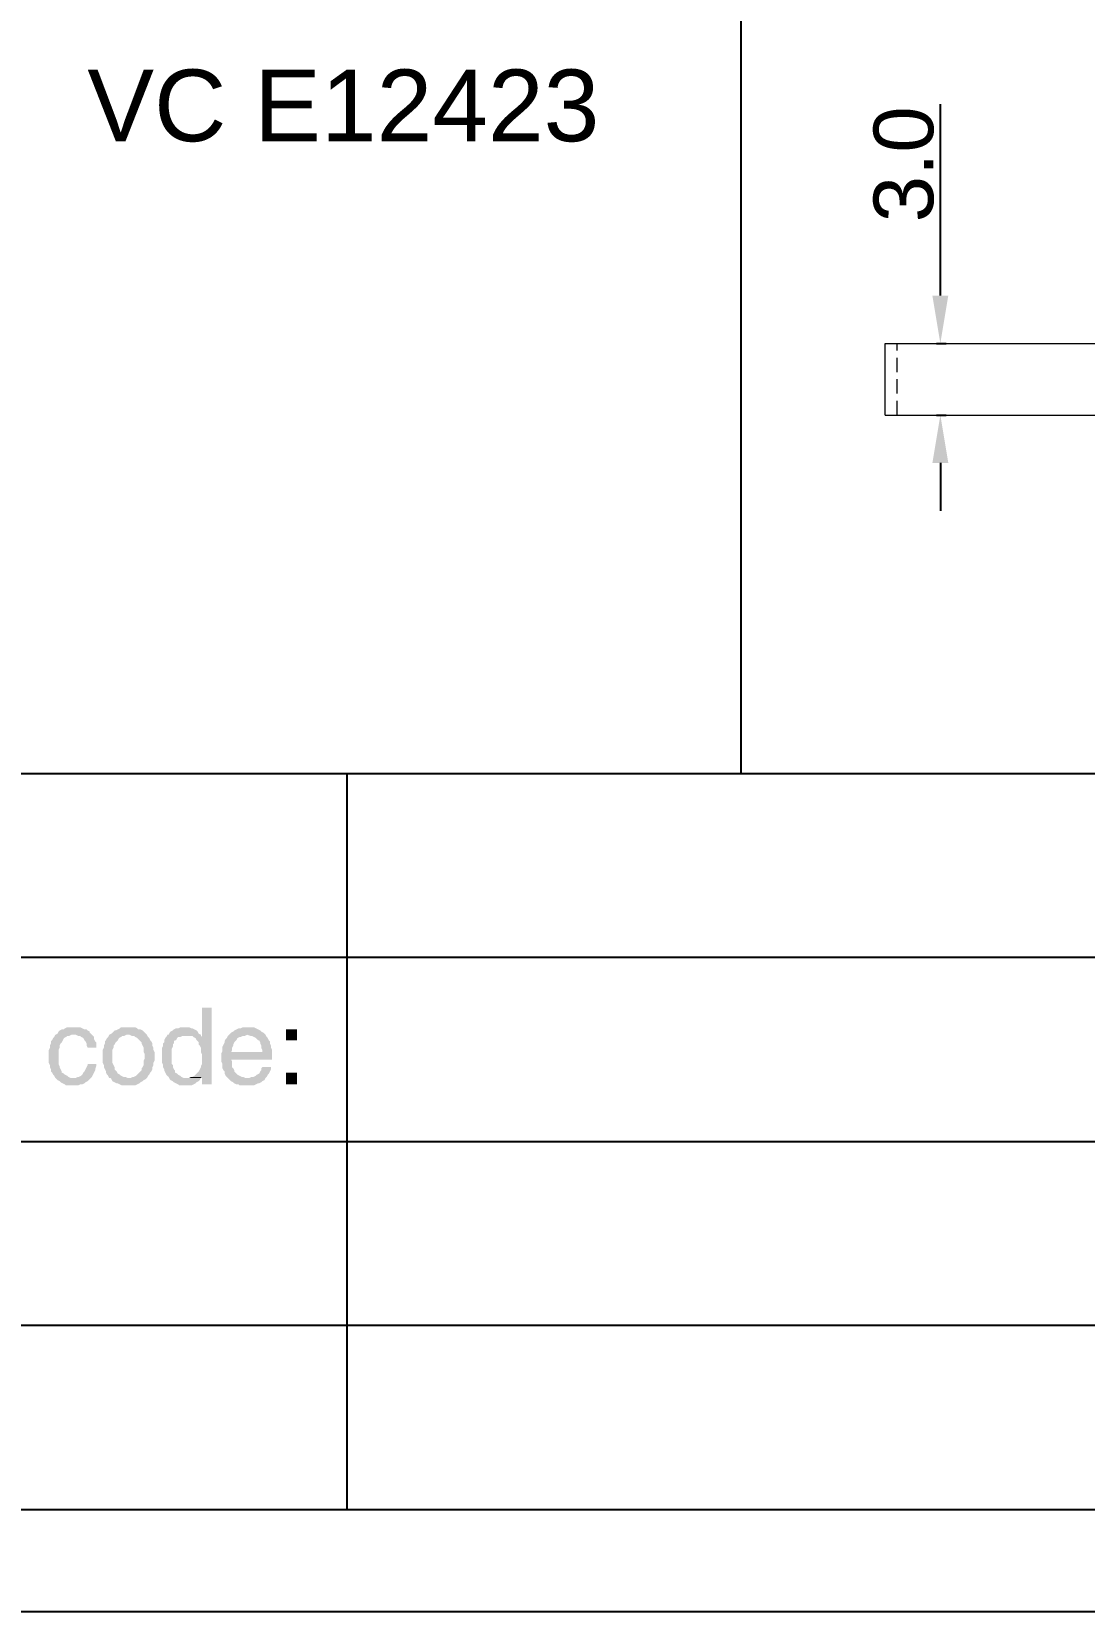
# Model space of a CAD drawing. Header units: millimetres. Extents: x 7018 to 13530, y 4187 to 5692.
# Drawn here: x 7056 to 7100.1, y 4951.9 to 5017.9 of the extents above; entities that cross this region are included whole.
import ezdxf

# ---------------------------------------------------------------- set-up
doc = ezdxf.new("R2010")
doc.units = ezdxf.units.MM
doc.linetypes.add('HIDDEN', pattern=[9.525, 6.35, -3.175])
doc.layers.add('Dimension', color=3, linetype='Continuous')
doc.styles.get("Standard").update_dxf_attribs({"font": 'arial.ttf'})
doc.dimstyles.new('Standard$0', dxfattribs={"dimtxt": 2.3, "dimasz": 2, "dimexe": 1, "dimexo": 1, "dimgap": 1, "dimtad": 1, "dimdec": 1, "dimzin": 0, "dimdsep": 46, "dimtxsty": 'Standard', "dimcen": 0, "dimclrd": 4, "dimclre": 4, "dimclrt": 4, "dimadec": 1, "dimazin": 0, "dimtfac": 1, "dimtdec": 1, "dimtofl": 0, "dimtmove": 0, "dimatfit": 0, "dimfxl": 1, "dimtfillclr": 256, "dimtolj": 1, "dimtzin": 0, "dimlwd": -1, "dimlwe": -1, "dimarcsym": 1})

# ---------------------------------------------------------------- blocks, each defined once
blk = doc.blocks.new('*D3073')
at = {"layer": 'Defpoints', "color": 0, "transparency": 16777216}
for p in [(7093.649, 5004.907), (7094.064, 5004.907), (7093.649, 5001.907)]:
    blk.add_point(p, dxfattribs=at)
at = {"layer": 'Dimension', "color": 3, "transparency": 16777216}
for p, q in [((7094.064, 5006.907), (7094.064, 5014.92)), ((7093.899, 5004.907), (7094.314, 5004.907)), ((7093.899, 5001.907), (7094.314, 5001.907)), ((7094.064, 4999.907), (7094.064, 4997.907))]:
    blk.add_line(p, q, dxfattribs=at)
for points in [[(7093.731, 5006.907), (7094.398, 5006.907), (7094.064, 5004.907)], [(7093.731, 4999.907), (7094.398, 4999.907), (7094.064, 5001.907)]]:
    blk.add_solid(points, dxfattribs=at)
at = {"layer": 'Dimension', "transparency": 16777216, "insert": (7092.537, 5012.399), "char_height": 2.5, "attachment_point": 5, "rotation": 90}
blk.add_mtext('\\A1;3.0', dxfattribs=at)

msp = doc.modelspace()

# ---------------------------------------------------------------- hatches: boundary and pattern name
at = {"transparency": 33554559}
for points in [[(7063.567, 4977.118), (7063.161, 4977.118), (7063.161, 4975.9), (7062.8, 4975.9), (7062.89, 4975.855), (7062.935, 4975.764), (7062.98, 4975.719), (7063.025, 4975.674), (7063.025, 4975.584), (7063.07, 4975.539), (7063.116, 4975.448), (7063.116, 4975.268), (7063.161, 4975.178), (7063.161, 4974.771), (7063.116, 4974.681), (7063.116, 4974.636), (7063.07, 4974.546), (7063.025, 4974.456), (7062.98, 4974.41), (7062.98, 4974.41), (7062.89, 4974.32), (7062.845, 4974.275), (7062.754, 4974.23), (7063.161, 4974.23), (7063.161, 4973.914), (7063.567, 4973.914)], [(7057.79, 4976.306), (7057.519, 4976.306), (7057.429, 4976.261), (7057.384, 4976.216), (7057.293, 4976.216), (7057.203, 4976.171), (7057.158, 4976.125), (7057.113, 4976.035), (7057.023, 4975.99), (7057.88, 4975.99), (7057.97, 4975.945), (7058.061, 4975.945), (7058.106, 4975.9), (7058.196, 4975.855), (7058.241, 4975.764), (7058.286, 4975.719), (7058.332, 4975.629), (7058.332, 4975.539), (7058.377, 4975.448), (7058.738, 4975.448), (7058.738, 4975.674), (7058.693, 4975.719), (7058.647, 4975.809), (7058.647, 4975.9), (7058.602, 4975.945), (7058.512, 4976.035), (7058.467, 4976.08), (7058.467, 4976.125), (7058.377, 4976.171), (7058.332, 4976.216), (7058.241, 4976.216), (7058.151, 4976.261), (7058.061, 4976.306), (7057.88, 4976.306)], [(7060.092, 4976.306), (7059.776, 4976.306), (7059.731, 4976.261), (7059.64, 4976.216), (7059.55, 4976.171), (7059.505, 4976.171), (7059.415, 4976.08), (7059.37, 4976.035), (7059.279, 4975.99), (7059.279, 4975.99), (7059.234, 4975.9), (7059.189, 4975.855), (7059.144, 4975.764), (7059.099, 4975.719), (7059.099, 4975.629), (7059.054, 4975.539), (7059.054, 4975.448), (7059.008, 4975.358), (7059.008, 4975.087), (7059.008, 4974.817), (7059.054, 4974.726), (7059.054, 4974.636), (7059.099, 4974.546), (7059.144, 4974.456), (7059.144, 4974.41), (7059.189, 4974.32), (7059.234, 4974.275), (7059.279, 4974.185), (7060.092, 4974.185), (7060.047, 4974.185), (7059.956, 4974.23), (7059.866, 4974.23), (7059.776, 4974.275), (7059.731, 4974.32), (7059.64, 4974.365), (7059.595, 4974.456), (7059.55, 4974.501), (7059.505, 4974.546), (7059.505, 4974.636), (7059.46, 4974.726), (7059.415, 4974.817), (7059.415, 4975.358), (7059.46, 4975.448), (7059.46, 4975.539), (7059.505, 4975.584), (7059.55, 4975.674), (7059.595, 4975.719), (7059.64, 4975.764), (7059.685, 4975.855), (7059.776, 4975.9), (7059.821, 4975.945), (7059.911, 4975.945), (7060.001, 4975.99), (7060.859, 4975.99), (7060.814, 4976.035), (7060.724, 4976.125), (7060.678, 4976.171), (7060.588, 4976.216), (7060.498, 4976.216), (7060.453, 4976.261), (7060.362, 4976.306), (7060.182, 4976.306)], [(7062.439, 4976.306), (7062.258, 4976.306), (7062.168, 4976.261), (7062.077, 4976.261), (7061.987, 4976.216), (7061.942, 4976.171), (7061.852, 4976.125), (7061.807, 4976.08), (7061.762, 4975.99), (7061.716, 4975.99), (7062.529, 4975.945), (7062.754, 4975.945), (7062.8, 4975.9), (7063.161, 4975.9), (7063.116, 4975.945), (7063.116, 4975.99), (7063.025, 4976.035), (7062.98, 4976.125), (7062.935, 4976.171), (7062.845, 4976.216), (7062.754, 4976.261), (7062.709, 4976.261), (7062.619, 4976.306), (7062.529, 4976.306)], [(7065.101, 4976.306), (7064.876, 4976.306), (7064.785, 4976.261), (7064.695, 4976.261), (7064.605, 4976.216), (7064.515, 4976.171), (7064.469, 4976.125), (7064.379, 4976.08), (7064.334, 4976.035), (7064.289, 4975.99), (7065.056, 4975.99), (7065.192, 4975.945), (7065.237, 4975.945), (7065.327, 4975.9), (7065.417, 4975.855), (7065.462, 4975.809), (7065.508, 4975.764), (7065.553, 4975.764), (7065.598, 4975.674), (7065.598, 4975.629), (7065.643, 4975.539), (7065.643, 4975.448), (7065.688, 4975.358), (7065.688, 4975.268), (7064.379, 4975.268), (7063.973, 4975.223), (7063.973, 4974.862), (7064.018, 4974.771), (7064.018, 4974.591), (7064.063, 4974.501), (7064.108, 4974.456), (7064.108, 4974.365), (7064.154, 4974.275), (7064.199, 4974.23), (7064.244, 4974.185), (7065.056, 4974.185), (7064.966, 4974.185), (7064.876, 4974.23), (7064.831, 4974.23), (7064.74, 4974.275), (7064.65, 4974.32), (7064.605, 4974.365), (7064.56, 4974.41), (7064.515, 4974.456), (7064.515, 4974.501), (7064.469, 4974.591), (7064.424, 4974.636), (7064.424, 4974.862), (7064.379, 4974.952), (7066.094, 4974.952), (7066.094, 4975.358), (7066.049, 4975.448), (7066.049, 4975.539), (7066.004, 4975.629), (7066.004, 4975.719), (7065.959, 4975.764), (7065.914, 4975.855), (7065.869, 4975.9), (7065.823, 4975.99), (7065.778, 4976.035), (7065.733, 4976.08), (7065.643, 4976.125), (7065.598, 4976.171), (7065.508, 4976.216), (7065.417, 4976.261), (7065.327, 4976.306), (7065.192, 4976.306)], [(7067.132, 4975.764), (7067.132, 4976.216), (7066.681, 4976.216), (7066.681, 4975.764)], [(7057.023, 4975.99), (7056.978, 4975.9), (7056.932, 4975.855), (7056.887, 4975.764), (7056.842, 4975.719), (7056.842, 4975.629), (7056.797, 4975.539), (7056.797, 4975.448), (7056.752, 4975.358), (7056.752, 4974.817), (7056.797, 4974.726), (7056.797, 4974.636), (7056.842, 4974.546), (7056.842, 4974.456), (7056.887, 4974.41), (7056.932, 4974.32), (7056.978, 4974.275), (7057.023, 4974.185), (7057.79, 4974.185), (7057.655, 4974.185), (7057.564, 4974.23), (7057.519, 4974.275), (7057.429, 4974.32), (7057.384, 4974.365), (7057.293, 4974.41), (7057.293, 4974.456), (7057.248, 4974.546), (7057.203, 4974.636), (7057.203, 4974.681), (7057.158, 4974.771), (7057.158, 4975.358), (7057.203, 4975.448), (7057.203, 4975.539), (7057.248, 4975.629), (7057.293, 4975.674), (7057.339, 4975.764), (7057.339, 4975.764), (7057.384, 4975.855), (7057.474, 4975.9), (7057.519, 4975.945), (7057.609, 4975.945), (7057.7, 4975.99), (7057.79, 4975.99)], [(7060.859, 4975.99), (7060.092, 4975.99), (7060.137, 4975.99), (7060.227, 4975.945), (7060.317, 4975.945), (7060.362, 4975.9), (7060.453, 4975.855), (7060.498, 4975.809), (7060.588, 4975.719), (7060.633, 4975.674), (7060.633, 4975.629), (7060.678, 4975.539), (7060.724, 4975.448), (7060.724, 4975.268), (7060.769, 4975.178), (7060.769, 4974.997), (7060.724, 4974.907), (7060.724, 4974.726), (7060.678, 4974.636), (7060.633, 4974.591), (7060.633, 4974.501), (7060.588, 4974.456), (7060.543, 4974.41), (7060.453, 4974.32), (7060.408, 4974.275), (7060.317, 4974.23), (7060.272, 4974.23), (7060.182, 4974.185), (7059.324, 4974.185), (7059.37, 4974.14), (7059.415, 4974.049), (7059.505, 4974.004), (7059.595, 4973.959), (7059.64, 4973.959), (7059.731, 4973.914), (7059.821, 4973.869), (7060.362, 4973.869), (7060.453, 4973.914), (7060.543, 4973.959), (7060.588, 4974.004), (7060.678, 4974.049), (7060.724, 4974.094), (7060.814, 4974.14), (7060.859, 4974.185), (7060.859, 4974.185), (7060.904, 4974.275), (7060.949, 4974.32), (7060.994, 4974.41), (7061.039, 4974.456), (7061.085, 4974.546), (7061.085, 4974.636), (7061.13, 4974.726), (7061.13, 4974.817), (7061.175, 4974.907), (7061.175, 4975.087), (7061.175, 4975.268), (7061.13, 4975.358), (7061.13, 4975.448), (7061.085, 4975.539), (7061.085, 4975.629), (7061.039, 4975.719), (7060.994, 4975.764), (7060.949, 4975.855), (7060.904, 4975.9)], [(7061.716, 4975.99), (7061.671, 4975.9), (7061.626, 4975.855), (7061.581, 4975.764), (7061.581, 4975.674), (7061.536, 4975.629), (7061.536, 4975.539), (7061.491, 4975.448), (7061.491, 4974.817), (7061.536, 4974.726), (7061.536, 4974.636), (7061.581, 4974.546), (7061.581, 4974.501), (7061.626, 4974.41), (7061.671, 4974.32), (7061.716, 4974.275), (7061.762, 4974.23), (7061.807, 4974.14), (7061.852, 4974.094), (7061.942, 4974.049), (7061.987, 4974.004), (7062.077, 4973.959), (7062.168, 4973.914), (7062.213, 4973.869), (7062.709, 4973.869), (7062.8, 4973.914), (7062.89, 4973.959), (7062.935, 4974.004), (7063.025, 4974.049), (7063.07, 4974.094), (7063.116, 4974.185), (7062.393, 4974.185), (7062.303, 4974.23), (7062.258, 4974.275), (7062.168, 4974.32), (7062.123, 4974.365), (7062.032, 4974.41), (7062.032, 4974.501), (7061.987, 4974.546), (7061.942, 4974.636), (7061.942, 4974.726), (7061.897, 4974.771), (7061.897, 4975.403), (7061.942, 4975.494), (7061.942, 4975.584), (7061.987, 4975.629), (7061.987, 4975.719), (7062.032, 4975.764), (7062.077, 4975.764), (7062.123, 4975.855), (7062.168, 4975.9), (7062.258, 4975.9), (7062.348, 4975.945), (7062.529, 4975.945)], [(7064.289, 4975.99), (7064.244, 4975.945), (7064.199, 4975.855), (7064.154, 4975.809), (7064.108, 4975.719), (7064.108, 4975.674), (7064.063, 4975.584), (7064.018, 4975.494), (7064.018, 4975.313), (7063.973, 4975.223), (7064.379, 4975.268), (7064.424, 4975.358), (7064.424, 4975.448), (7064.469, 4975.539), (7064.469, 4975.584), (7064.515, 4975.674), (7064.56, 4975.719), (7064.605, 4975.764), (7064.65, 4975.855), (7064.74, 4975.9), (7064.785, 4975.9), (7064.876, 4975.945), (7064.966, 4975.945), (7065.056, 4975.99)], [(7058.738, 4974.771), (7058.377, 4974.771), (7058.377, 4974.726), (7058.332, 4974.636), (7058.286, 4974.546), (7058.241, 4974.456), (7058.196, 4974.41), (7058.151, 4974.32), (7058.106, 4974.275), (7058.016, 4974.23), (7057.97, 4974.23), (7057.88, 4974.185), (7057.023, 4974.185), (7057.068, 4974.14), (7057.113, 4974.094), (7057.203, 4974.049), (7057.248, 4974.004), (7057.339, 4973.959), (7057.429, 4973.914), (7057.474, 4973.869), (7057.97, 4973.869), (7058.061, 4973.914), (7058.151, 4973.914), (7058.241, 4973.959), (7058.286, 4974.004), (7058.377, 4974.049), (7058.422, 4974.094), (7058.467, 4974.14), (7058.512, 4974.185), (7058.557, 4974.23), (7058.602, 4974.32), (7058.647, 4974.41), (7058.693, 4974.501), (7058.693, 4974.546), (7058.738, 4974.681)], [(7062.754, 4974.23), (7062.709, 4974.23), (7062.619, 4974.185), (7062.529, 4974.185), (7063.116, 4974.185), (7063.161, 4974.23)], [(7066.049, 4974.636), (7065.688, 4974.636), (7065.643, 4974.591), (7065.643, 4974.501), (7065.598, 4974.456), (7065.553, 4974.365), (7065.462, 4974.32), (7065.417, 4974.275), (7065.327, 4974.23), (7065.237, 4974.23), (7065.146, 4974.185), (7064.244, 4974.185), (7064.334, 4974.094), (7064.379, 4974.049), (7064.469, 4974.004), (7064.515, 4973.959), (7064.605, 4973.914), (7064.695, 4973.914), (7064.74, 4973.869), (7065.327, 4973.869), (7065.417, 4973.914), (7065.508, 4973.959), (7065.553, 4973.959), (7065.643, 4974.004), (7065.688, 4974.049), (7065.778, 4974.094), (7065.823, 4974.185), (7065.869, 4974.23), (7065.914, 4974.32), (7065.959, 4974.365), (7066.004, 4974.456), (7066.049, 4974.546)], [(7067.132, 4973.914), (7067.132, 4974.41), (7066.681, 4974.41), (7066.681, 4973.914)]]:
    msp.add_hatch(color=256, dxfattribs=at).paths.add_polyline_path(points)

# ---------------------------------------------------------------- linework, layer by layer
for p, q in [((7085.709, 5242.873), (7085.709, 4986.912)), ((7024.708, 4956.132), (7433.963, 4956.132))]:
    msp.add_line(p, q)
at = {"lineweight": 20}
for p, q in [((7091.755, 5004.907), (7100.664, 5004.907)), ((7091.755, 5001.907), (7091.755, 5004.907)), ((7091.755, 5001.907), (7100.664, 5001.907))]:
    msp.add_line(p, q, dxfattribs=at)
at = {"color": 4, "linetype": 'HIDDEN', "lineweight": 20, "ltscale": 0.094488}
msp.add_line((7092.255, 5001.907), (7092.255, 5004.907), dxfattribs=at)
msp.add_lwpolyline([(7438.001, 4951.873), (7438.001, 5248.873), (7018.001, 5248.873), (7018.001, 4951.873)], close=True)
for points in [[(7037.526, 4986.912), (7433.963, 4986.912)], [(7069.227, 4986.912), (7069.227, 4956.132)], [(7037.526, 4979.24), (7333.656, 4979.24)], [(7037.526, 4971.522), (7386.596, 4971.522)], [(7037.526, 4963.849), (7333.656, 4963.849)]]:
    msp.add_lwpolyline(points)

# ---------------------------------------------------------------- texts
at = {"insert": (7069.077, 5014.84), "char_height": 2.9997, "width": 34.34827, "attachment_point": 5}
msp.add_mtext('VC E12423', dxfattribs=at)

# ---------------------------------------------------------------- dimensions: what is measured, and where the dimension line sits
at = {"layer": 'Dimension'}
dim = msp.add_linear_dim(base=(7094.064, 5004.907), p1=(7093.649, 5001.907), p2=(7093.649, 5004.907), angle=90, dimstyle='Standard$0', override={"dimtxt": 2.5, "dimexe": 0.25, "dimexo": 0.25, "dimgap": 0.25, "dimclrd": 3, "dimclre": 3, "dimclrt": 256, "dimadec": 2, "dimtdec": 2, "dimatfit": 3}, dxfattribs=at)
dim.commit()
dim.dimension.update_dxf_attribs({"geometry": '*D3073', "text_midpoint": (7094.064, 5012.399), "dimtype": 160})

doc.saveas('drawing.dxf')
